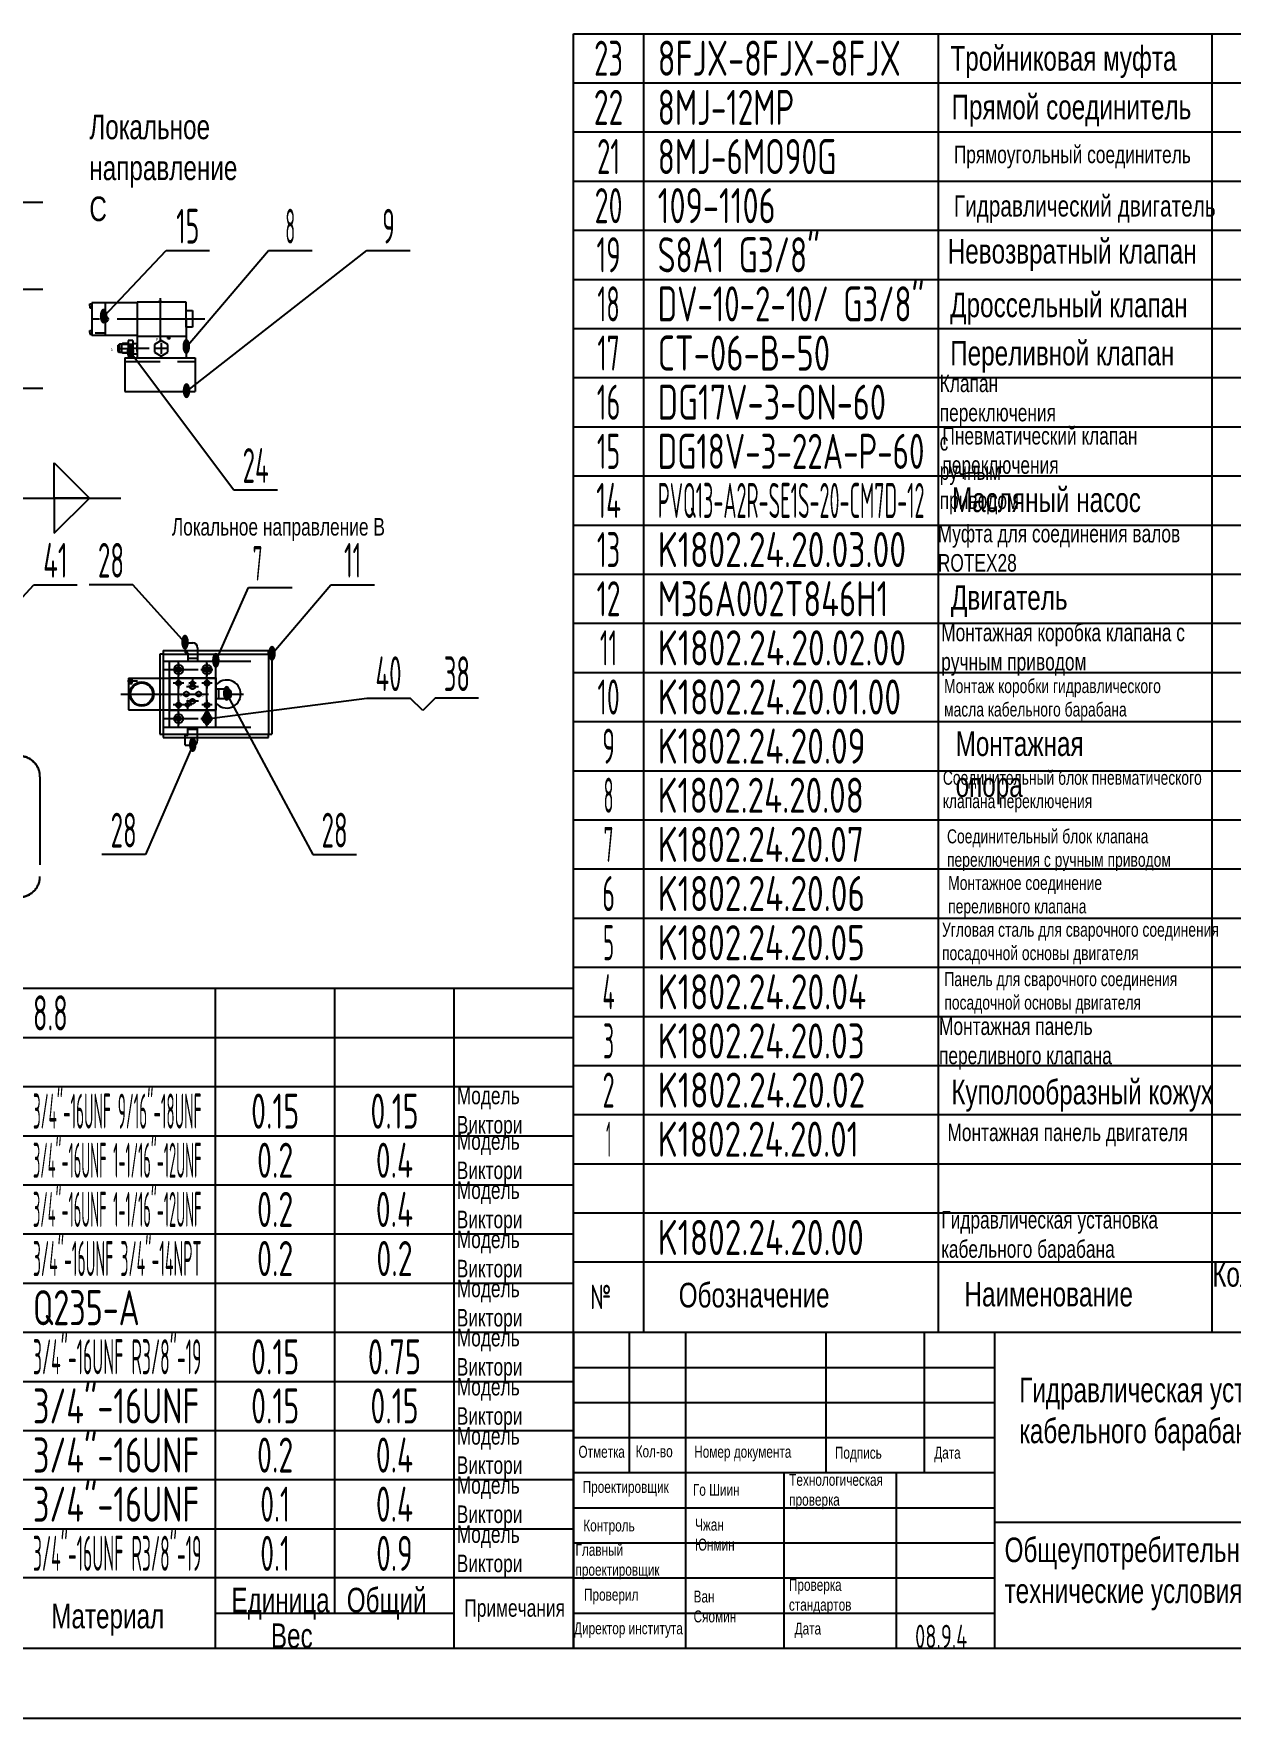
# Model space of a CAD drawing. Header units: millimetres. Extents: x 0 to 5940, y -62 to 4200.
# Drawn here: x 3271 to 4976, y 0 to 2400 of the extents above; entities that cross this region are included whole.
import ezdxf
from ezdxf.enums import TextEntityAlignment as Align

# ---------------------------------------------------------------- set-up
doc = ezdxf.new("R2010")
doc.units = ezdxf.units.MM
doc.header["$LTSCALE"] = 100
for name, pattern in [('F', [0.75, 0.5, -0.25]), ('G', [2, 1.25, -0.25, 0.25, -0.25]), ('K', [2.5, 1.25, -0.25, 0.25, -0.25, 0.25, -0.25])]:
    doc.linetypes.add(name, pattern=pattern)
for name, color, linetype in [('01', 7, 'Continuous'), ('02', 1, 'Continuous'), ('04', 2, 'F'), ('05', 4, 'G'), ('07', 6, 'K'), ('11', 3, 'Continuous'), ('THICK', 7, 'Continuous')]:
    doc.layers.add(name, color=color, linetype=linetype)
doc.styles.get("Standard").update_dxf_attribs({"font": 'isocp', "width": 0.707, "bigfont": 'intecad.shx'})

msp = doc.modelspace()

# ---------------------------------------------------------------- linework, layer by layer
at = {"color": 7}
for p, q in [((3418.5, 2016.8), (3353.9, 2016.8)), ((3353.9, 2016.8), (3353.9, 1970)), ((3418.5, 2017.3), (3418.5, 1968.4)), ((3488.4, 2017.3), (3418.5, 2017.3)), ((3487.9, 2017.7), (3419, 2017.7)), ((3419, 2017.7), (3419, 2017.3)), ((3448.2, 2018.4), (3448.2, 2017.7)), ((3448.2, 2018.4), (3453.7, 2018.4)), ((3453.7, 2018.4), (3453.7, 2017.7)), ((3487.9, 2017.7), (3487.9, 2017.3)), ((3488.4, 1993.4), (3488.4, 2017.3)), ((3488.4, 2005.8), (3497.4, 2005.8)), ((3488.4, 1982.1), (3488.4, 2005.8)), ((3488.4, 1993.4), (3488.4, 1968.4)), ((3497.4, 2005.8), (3497.4, 1982.1)), ((3418.5, 1970), (3353.9, 1970)), ((3418.4, 1968.4), (3418.4, 1938.4)), ((3488.4, 1968.4), (3418.5, 1968.4)), ((3462, 1965.8), (3462, 1968.4)), ((3465, 1965.8), (3465, 1968.4)), ((3497.4, 1982.1), (3488.4, 1982.1)), ((3488.4, 1968.4), (3488.4, 1938.4)), ((3435.5, 1951.7), (3408.5, 1951.7)), ((3462, 1965.8), (3465, 1965.8)), ((3462, 1965.8), (3462.4, 1965.3)), ((3464.7, 1965.3), (3462.4, 1965.3)), ((3465, 1965.8), (3464.7, 1965.3)), ((3401, 1938.4), (3501, 1938.4)), ((3401, 1890.4), (3501, 1890.4)), ((3405.9, 1474.3), (3411, 1474.3)), ((3411, 1482), (3411, 1474.3)), ((3464.7, 1482.2), (3516.7, 1482.2)), ((3464.7, 1481.7), (3530.5, 1481.7)), ((3530.5, 1482.2), (3530.5, 1436.2)), ((3464.7, 1436.7), (3530.5, 1436.7)), ((3464.7, 1436.2), (3516.7, 1436.2))]:
    msp.add_line(p, q, dxfattribs=at)
at = {"color": 7, "ltscale": 0.8}
for p, q in [((3405.9, 1482), (3405.9, 1436.5)), ((3405.9, 1482), (3464.7, 1482)), ((3516.7, 1482.2), (3530.5, 1482.2)), ((3405.9, 1436.5), (3464.7, 1436.5)), ((3516.7, 1436.2), (3530.5, 1436.2))]:
    msp.add_line(p, q, dxfattribs=at)
at = {"color": 7}
for centre, radius in [((3372.9, 1993.4), 4), ((3477.4, 1494.2), 3.43), ((3517.9, 1494.2), 3.43), ((3424.9, 1459.2), 17.2), ((3424.9, 1459.2), 15.9), ((3477.4, 1474.7), 3.5), ((3477.4, 1474.7), 2.73), ((3497.1, 1474.7), 2.73), ((3517.9, 1474.7), 3.5), ((3517.9, 1474.7), 2.73), ((3477.4, 1443.7), 3.5), ((3477.4, 1443.7), 2.73), ((3490.1, 1443.7), 2.73), ((3517.9, 1443.7), 3.5), ((3517.9, 1443.7), 2.73), ((3477.4, 1424.2), 3.43), ((3517.9, 1424.2), 3.43)]:
    msp.add_circle(centre, radius, dxfattribs=at)
at = {"layer": '01', "color": 7}
for p, q in [((4040, 2330), (4040, 2400)), ((4040, 2400), (4140, 2400)), ((4140, 2330), (4140, 2400)), ((4140, 2400), (4560, 2400)), ((4560, 2330), (4560, 2400)), ((4560, 2400), (4950, 2400)), ((4950, 2330), (4950, 2400)), ((4950, 2400), (5050, 2400)), ((4040, 2260), (4040, 2330)), ((4140, 2260), (4140, 2330)), ((4560, 2260), (4560, 2330)), ((4950, 2260), (4950, 2330)), ((4040, 2190), (4040, 2260)), ((4140, 2190), (4140, 2260)), ((4560, 2190), (4560, 2260)), ((4950, 2190), (4950, 2260)), ((4040, 2120), (4040, 2190)), ((4140, 2120), (4140, 2190)), ((4560, 2120), (4560, 2190)), ((4950, 2120), (4950, 2190)), ((4040, 2050), (4040, 2120)), ((4140, 2050), (4140, 2120)), ((4560, 2050), (4560, 2120)), ((4950, 2050), (4950, 2120)), ((4040, 1980), (4040, 2050)), ((4140, 1980), (4140, 2050)), ((4560, 1980), (4560, 2050)), ((4950, 1980), (4950, 2050)), ((3350.9, 2015.1), (3353.9, 2015.1)), ((3350.9, 2012.4), (3350.9, 2015.1)), ((3350.9, 2012.4), (3350.9, 2009.6)), ((3350.9, 2009.6), (3353.9, 2009.6)), ((3350.9, 1977.3), (3353.9, 1977.3)), ((3350.9, 1974.5), (3350.9, 1977.3)), ((3350.9, 1974.5), (3350.9, 1971.8)), ((3350.9, 1971.8), (3353.9, 1971.8)), ((4040, 1910), (4040, 1980)), ((4140, 1910), (4140, 1980)), ((4560, 1910), (4560, 1980)), ((4950, 1910), (4950, 1980)), ((3393.4, 1957.7), (3391.4, 1956.2)), ((3391.4, 1947.2), (3391.4, 1956.2)), ((3393.4, 1945.7), (3391.4, 1947.2)), ((3393.4, 1945.7), (3393.4, 1957.7)), ((3397.4, 1958.7), (3396.4, 1957.7)), ((3396.4, 1945.7), (3396.4, 1957.7)), ((3397.4, 1944.7), (3396.4, 1945.7)), ((3405.4, 1958.7), (3397.4, 1958.7)), ((3405.4, 1958.7), (3397.4, 1958.7)), ((3405.4, 1944.7), (3397.4, 1944.7)), ((3405.4, 1944.7), (3397.4, 1944.7)), ((3412.4, 1958.8), (3418.4, 1958.8)), ((3412.4, 1944.1), (3418.4, 1944.1)), ((3418.4, 1947.2), (3418.4, 1956.2)), ((3452.7, 1962.8), (3443.1, 1957.2)), ((3443.1, 1957.2), (3443.1, 1946.2)), ((3443.1, 1946.2), (3452.7, 1940.6)), ((3462.3, 1957.2), (3452.7, 1962.8)), ((3452.7, 1940.6), (3462.3, 1946.2)), ((3462.3, 1946.2), (3462.3, 1957.2)), ((3401, 1938.4), (3401, 1890.4)), ((3501, 1938.4), (3501, 1890.4)), ((4040, 1840), (4040, 1910)), ((4140, 1840), (4140, 1910)), ((4560, 1840), (4560, 1910)), ((4950, 1840), (4950, 1910)), ((4040, 1770), (4040, 1840)), ((4140, 1770), (4140, 1840)), ((4560, 1770), (4560, 1840)), ((4950, 1770), (4950, 1840)), ((4040, 1700), (4040, 1770)), ((4140, 1700), (4140, 1770)), ((4560, 1700), (4560, 1770)), ((4950, 1700), (4950, 1770)), ((4040, 1630), (4040, 1700)), ((4140, 1630), (4140, 1700)), ((4560, 1630), (4560, 1700)), ((4950, 1630), (4950, 1700)), ((4040, 1560), (4040, 1630)), ((4140, 1560), (4140, 1630)), ((4560, 1560), (4560, 1630)), ((4950, 1560), (4950, 1630)), ((4040, 1490), (4040, 1560)), ((4140, 1490), (4140, 1560)), ((4560, 1490), (4560, 1560)), ((4950, 1490), (4950, 1560)), ((3450.5, 1516.2), (3450.5, 1402.2)), ((3455.5, 1516.2), (3450.5, 1516.2)), ((3455.5, 1521.2), (3605.5, 1521.2)), ((3455.5, 1521.2), (3455.5, 1516.2)), ((3455.5, 1516.2), (3605.5, 1516.2)), ((3455.5, 1516.2), (3455.5, 1402.2)), ((3486.6, 1532.1), (3497.6, 1532.1)), ((3486.6, 1532.1), (3486.6, 1518.1)), ((3490.6, 1518.1), (3486.6, 1518.1)), ((3490.6, 1518.1), (3490.6, 1506.2)), ((3504.6, 1525.1), (3504.6, 1506.2)), ((3605.5, 1516.2), (3605.5, 1521.2)), ((3605.5, 1516.2), (3605.5, 1402.2)), ((3610.5, 1516.2), (3605.5, 1516.2)), ((3610.5, 1516.2), (3610.5, 1402.2)), ((3464.7, 1412.2), (3464.7, 1506.2)), ((3464.7, 1506.2), (3530.5, 1506.2)), ((3477.4, 1497.6), (3474.4, 1495.9)), ((3474.4, 1495.9), (3474.4, 1492.5)), ((3474.4, 1492.5), (3477.4, 1490.8)), ((3480.3, 1495.9), (3477.4, 1497.6)), ((3477.4, 1490.8), (3480.3, 1492.5)), ((3480.3, 1492.5), (3480.3, 1495.9)), ((3504.6, 1509.8), (3490.6, 1509.8)), ((3490.6, 1506.2), (3504.6, 1506.2)), ((3517.9, 1497.6), (3514.9, 1495.9)), ((3514.9, 1495.9), (3514.9, 1492.5)), ((3514.9, 1492.5), (3517.9, 1490.8)), ((3520.8, 1495.9), (3517.9, 1497.6)), ((3517.9, 1490.8), (3520.8, 1492.5)), ((3520.8, 1492.5), (3520.8, 1495.9)), ((3530.5, 1412.2), (3530.5, 1506.2)), ((4040, 1420), (4040, 1490)), ((4140, 1420), (4140, 1490)), ((4560, 1420), (4560, 1490)), ((4950, 1420), (4950, 1490)), ((3408, 1480.9), (3411, 1480.9)), ((3408, 1478.1), (3408, 1480.9)), ((3408, 1478.1), (3408, 1475.4)), ((3408, 1475.4), (3411, 1475.4)), ((3546, 1466.2), (3530.5, 1466.2)), ((3534.2, 1466.2), (3534.2, 1452.2)), ((3546, 1452.2), (3530.5, 1452.2)), ((3477.4, 1427.6), (3474.4, 1425.9)), ((3474.4, 1425.9), (3474.4, 1422.5)), ((3474.4, 1422.5), (3477.4, 1420.8)), ((3480.3, 1425.9), (3477.4, 1427.6)), ((3477.4, 1420.8), (3480.3, 1422.5)), ((3480.3, 1422.5), (3480.3, 1425.9)), ((3517.9, 1427.6), (3514.9, 1425.9)), ((3514.9, 1425.9), (3514.9, 1422.5)), ((3514.9, 1422.5), (3517.9, 1420.8)), ((3520.8, 1425.9), (3517.9, 1427.6)), ((3517.9, 1420.8), (3520.8, 1422.5)), ((3520.8, 1422.5), (3520.8, 1425.9)), ((4040, 1350), (4040, 1420)), ((4140, 1350), (4140, 1420)), ((4560, 1350), (4560, 1420)), ((4950, 1350), (4950, 1420)), ((3450.5, 1402.2), (3455.5, 1402.2)), ((3455.5, 1402.2), (3605.5, 1402.2)), ((3455.5, 1402.2), (3455.5, 1397.2)), ((3455.5, 1397.2), (3605.5, 1397.2)), ((3464.7, 1412.2), (3530.5, 1412.2)), ((3486.6, 1386.3), (3486.6, 1400.3)), ((3490.6, 1400.3), (3486.6, 1400.3)), ((3490.6, 1412.2), (3504.6, 1412.2)), ((3490.6, 1400.3), (3490.6, 1412.2)), ((3504.6, 1408.6), (3490.6, 1408.6)), ((3504.6, 1393.3), (3504.6, 1412.2)), ((3605.5, 1402.2), (3610.5, 1402.2)), ((3605.5, 1397.2), (3605.5, 1402.2)), ((3486.6, 1386.3), (3497.6, 1386.3)), ((4040, 1280), (4040, 1350)), ((4140, 1280), (4140, 1350)), ((4560, 1280), (4560, 1350)), ((4950, 1280), (4950, 1350)), ((4040, 1210), (4040, 1280)), ((4140, 1210), (4140, 1280)), ((4560, 1210), (4560, 1280)), ((4950, 1210), (4950, 1280)), ((4040, 1140), (4040, 1210)), ((4140, 1140), (4140, 1210)), ((4560, 1140), (4560, 1210)), ((4950, 1140), (4950, 1210)), ((4040, 1070), (4040, 1140)), ((4140, 1070), (4140, 1140)), ((4560, 1070), (4560, 1140)), ((4950, 1070), (4950, 1140)), ((4040, 1000), (4040, 1070)), ((4140, 1000), (4140, 1070)), ((4560, 1000), (4560, 1070)), ((4950, 1000), (4950, 1070)), ((3250, 1040), (3530, 1040)), ((3530, 970), (3530, 1040)), ((3530, 1040), (3700, 1040)), ((3700, 970), (3700, 1040)), ((3700, 1040), (3870, 1040)), ((3870, 970), (3870, 1040)), ((3870, 1040), (4040, 1040)), ((4040, 970), (4040, 1040)), ((4040, 930), (4040, 1000)), ((4140, 930), (4140, 1000)), ((4560, 930), (4560, 1000)), ((4950, 930), (4950, 1000)), ((3530, 900), (3530, 970)), ((3700, 900), (3700, 970)), ((3870, 900), (3870, 970)), ((4040, 900), (4040, 970)), ((4040, 860), (4040, 930)), ((4140, 860), (4140, 930)), ((4560, 860), (4560, 930)), ((4950, 860), (4950, 930)), ((3530, 830), (3530, 900)), ((3700, 830), (3700, 900)), ((3870, 830), (3870, 900)), ((4040, 830), (4040, 900)), ((4040, 790), (4040, 860)), ((4140, 790), (4140, 860)), ((4560, 790), (4560, 860)), ((4950, 790), (4950, 860)), ((3530, 760), (3530, 830)), ((3700, 760), (3700, 830)), ((3870, 760), (3870, 830)), ((4040, 760), (4040, 830)), ((4040, 720), (4040, 790)), ((4140, 720), (4140, 790)), ((4560, 720), (4560, 790)), ((4950, 720), (4950, 790)), ((3530, 690), (3530, 760)), ((3700, 690), (3700, 760)), ((3870, 690), (3870, 760)), ((4040, 690), (4040, 760)), ((4040, 650), (4040, 720)), ((4140, 650), (4140, 720)), ((4560, 650), (4560, 720)), ((4950, 650), (4950, 720)), ((3530, 620), (3530, 690)), ((3700, 620), (3700, 690)), ((3870, 620), (3870, 690)), ((4040, 620), (4040, 690)), ((4040, 550), (4040, 650)), ((4140, 550), (4140, 650)), ((4560, 550), (4560, 650)), ((4950, 550), (4950, 650)), ((3530, 550), (3530, 620)), ((3700, 550), (3700, 620)), ((3870, 550), (3870, 620)), ((4040, 550), (4040, 620)), ((3530, 480), (3530, 550)), ((3700, 480), (3700, 550)), ((3870, 480), (3870, 550)), ((4040, 480), (4040, 550)), ((3530, 410), (3530, 480)), ((3700, 410), (3700, 480)), ((3870, 410), (3870, 480)), ((4040, 410), (4040, 480)), ((3530, 340), (3530, 410)), ((3700, 340), (3700, 410)), ((3870, 340), (3870, 410)), ((4040, 340), (4040, 410)), ((3530, 270), (3530, 340)), ((3700, 270), (3700, 340)), ((3870, 270), (3870, 340)), ((4040, 270), (4040, 340)), ((3530, 200), (3530, 270)), ((3700, 200), (3700, 270)), ((3870, 200), (3870, 270)), ((4040, 200), (4040, 270)), ((3530, 100), (3530, 200)), ((3700, 150), (3700, 200)), ((3870, 100), (3870, 200)), ((4040, 100), (4040, 200))]:
    msp.add_line(p, q, dxfattribs=at)
at = {"layer": '01', "color": 7, "linetype": 'Continuous'}
for p, q in [((3396.4, 1957.7), (3393.4, 1957.7)), ((3396.4, 1945.7), (3393.4, 1945.7)), ((3412.4, 1962.7), (3405.4, 1962.7)), ((3405.4, 1962.7), (3405.4, 1940.7)), ((3412.4, 1957.2), (3405.4, 1957.2)), ((3412.4, 1946.2), (3405.4, 1946.2)), ((3412.4, 1962.7), (3412.4, 1940.7)), ((3412.4, 1940.7), (3405.4, 1940.7)), ((3464.7, 1482.2), (3464.7, 1436.2))]:
    msp.add_line(p, q, dxfattribs=at)
at = {"layer": '01', "color": 7}
for points in [[(3300.3, 1788.4), (3350.3, 1738.4), (3300.3, 1738.4)], [(3300.3, 1688.4), (3350.3, 1738.4), (3300.3, 1738.4)]]:
    msp.add_lwpolyline(points, close=True, dxfattribs=at)
msp.add_lwpolyline([(250, 100), (5840, 100)], dxfattribs=at)
for centre in [(3477.4, 1494.2), (3517.9, 1494.2), (3477.4, 1424.2), (3517.9, 1424.2)]:
    msp.add_circle(centre, 6.5, dxfattribs=at)
for centre, radius, start, end in [((3497.6, 1525.1), 7, 0, 90), ((3546, 1459.2), 20, 219.195, 140.805), ((3546, 1459.2), 7, 270, 90), ((3497.6, 1393.3), 7, 270, 0)]:
    msp.add_arc(centre, radius, start, end, dxfattribs=at)
msp.add_point((4040, 100), dxfattribs=at)
at = {"layer": '02', "color": 7}
for p, q in [((4040, 2330), (4140, 2330)), ((4140, 2330), (4560, 2330)), ((4560, 2330), (4950, 2330)), ((4950, 2330), (5050, 2330)), ((4040, 2260), (4140, 2260)), ((4140, 2260), (4560, 2260)), ((4560, 2260), (4950, 2260)), ((4950, 2260), (5050, 2260)), ((4040, 2190), (4140, 2190)), ((4140, 2190), (4560, 2190)), ((4560, 2190), (4950, 2190)), ((4950, 2190), (5050, 2190)), ((3222.2, 2160), (3284.2, 2160)), ((4040, 2120), (4140, 2120)), ((4140, 2120), (4560, 2120)), ((4560, 2120), (4950, 2120)), ((4950, 2120), (5050, 2120)), ((3370.6, 1996.7), (3459.5, 2091)), ((3459.5, 2091), (3521.5, 2091)), ((3488.4, 1953.4), (3605.5, 2091)), ((3488.7, 1890.4), (3745.5, 2091)), ((3605.5, 2091), (3667.5, 2091)), ((3745.5, 2091), (3807.5, 2091)), ((4040, 2050), (4140, 2050)), ((4140, 2050), (4560, 2050)), ((4560, 2050), (4950, 2050)), ((4950, 2050), (5050, 2050)), ((3222.2, 2035.9), (3284.2, 2035.9)), ((4040, 1980), (4140, 1980)), ((4140, 1980), (4560, 1980)), ((4560, 1980), (4950, 1980)), ((4950, 1980), (5050, 1980)), ((3396.4, 1957.7), (3405.4, 1957.7)), ((3396.4, 1945.7), (3405.4, 1945.7)), ((3408.9, 1946.2), (3556.2, 1750.1)), ((4040, 1910), (4140, 1910)), ((4140, 1910), (4560, 1910)), ((4560, 1910), (4950, 1910)), ((4950, 1910), (5050, 1910)), ((3222.2, 1894.8), (3284.2, 1894.8)), ((4040, 1840), (4140, 1840)), ((4140, 1840), (4560, 1840)), ((4560, 1840), (4950, 1840)), ((4950, 1840), (5050, 1840)), ((4040, 1770), (4140, 1770)), ((4140, 1770), (4560, 1770)), ((4560, 1770), (4950, 1770)), ((4950, 1770), (5050, 1770)), ((3556.2, 1750.1), (3618.2, 1750.1)), ((4040, 1700), (4140, 1700)), ((4140, 1700), (4560, 1700)), ((4560, 1700), (4950, 1700)), ((4950, 1700), (5050, 1700)), ((3187, 1523.5), (3271, 1615)), ((3271, 1615), (3333, 1615)), ((3412.2, 1615), (3350.2, 1615)), ((3486.6, 1532.1), (3412.2, 1615)), ((3530.5, 1506.2), (3577.2, 1611)), ((3577.2, 1611), (3639.2, 1611)), ((3610.5, 1516.2), (3694.5, 1615)), ((3694.5, 1615), (3756.5, 1615)), ((4040, 1630), (4140, 1630)), ((4140, 1630), (4560, 1630)), ((4560, 1630), (4950, 1630)), ((4950, 1630), (5050, 1630)), ((4040, 1560), (4140, 1560)), ((4140, 1560), (4560, 1560)), ((4560, 1560), (4950, 1560)), ((4950, 1560), (5050, 1560)), ((4040, 1490), (4140, 1490)), ((4140, 1490), (4560, 1490)), ((4560, 1490), (4950, 1490)), ((4950, 1490), (5050, 1490)), ((3517.9, 1424), (3745.5, 1453.4)), ((3546, 1459.2), (3668.7, 1230.6)), ((3745.5, 1453.4), (3807.5, 1453.4)), ((3825.2, 1435.7), (3807.5, 1453.4)), ((3842.9, 1453.4), (3825.2, 1435.7)), ((3904.9, 1453.4), (3842.9, 1453.4)), ((4040, 1420), (4140, 1420)), ((4140, 1420), (4560, 1420)), ((4560, 1420), (4950, 1420)), ((4950, 1420), (5050, 1420)), ((3497.6, 1386.3), (3430.2, 1230.6)), ((4040, 1350), (4140, 1350)), ((4140, 1350), (4560, 1350)), ((4560, 1350), (4950, 1350)), ((4950, 1350), (5050, 1350)), ((4040, 1280), (4140, 1280)), ((4140, 1280), (4560, 1280)), ((4560, 1280), (4950, 1280)), ((4950, 1280), (5050, 1280)), ((3430.2, 1230.6), (3368.2, 1230.6)), ((3668.7, 1230.6), (3730.7, 1230.6)), ((4040, 1210), (4140, 1210)), ((4140, 1210), (4560, 1210)), ((4560, 1210), (4950, 1210)), ((4950, 1210), (5050, 1210)), ((4040, 1140), (4140, 1140)), ((4140, 1140), (4560, 1140)), ((4560, 1140), (4950, 1140)), ((4950, 1140), (5050, 1140)), ((4040, 1070), (4140, 1070)), ((4140, 1070), (4560, 1070)), ((4560, 1070), (4950, 1070)), ((4950, 1070), (5050, 1070)), ((4040, 1000), (4140, 1000)), ((4140, 1000), (4560, 1000)), ((4560, 1000), (4950, 1000)), ((4950, 1000), (5050, 1000)), ((3250, 970), (3530, 970)), ((3530, 970), (3700, 970)), ((3700, 970), (3870, 970)), ((3870, 970), (4040, 970)), ((4040, 930), (4140, 930)), ((4140, 930), (4560, 930)), ((4560, 930), (4950, 930)), ((4950, 930), (5050, 930)), ((3250, 900), (3530, 900)), ((3530, 900), (3700, 900)), ((3700, 900), (3870, 900)), ((3870, 900), (4040, 900)), ((4040, 860), (4140, 860)), ((4140, 860), (4560, 860)), ((4560, 860), (4950, 860)), ((4950, 860), (5050, 860)), ((3250, 830), (3530, 830)), ((3530, 830), (3700, 830)), ((3700, 830), (3870, 830)), ((3870, 830), (4040, 830)), ((4040, 790), (4140, 790)), ((4140, 790), (4560, 790)), ((4560, 790), (4950, 790)), ((4950, 790), (5050, 790)), ((3250, 760), (3530, 760)), ((3530, 760), (3700, 760)), ((3700, 760), (3870, 760)), ((3870, 760), (4040, 760)), ((4040, 720), (4140, 720)), ((4140, 720), (4560, 720)), ((4560, 720), (4950, 720)), ((4950, 720), (5050, 720)), ((3250, 690), (3530, 690)), ((3530, 690), (3700, 690)), ((3700, 690), (3870, 690)), ((3870, 690), (4040, 690)), ((3250, 620), (3530, 620)), ((3530, 620), (3700, 620)), ((3700, 620), (3870, 620)), ((3870, 620), (4040, 620)), ((3250, 550), (3530, 550)), ((3530, 550), (3700, 550)), ((3700, 550), (3870, 550)), ((3870, 550), (4040, 550)), ((3250, 480), (3530, 480)), ((3530, 480), (3700, 480)), ((3700, 480), (3870, 480)), ((3870, 480), (4040, 480)), ((3250, 410), (3530, 410)), ((3530, 410), (3700, 410)), ((3700, 410), (3870, 410)), ((3870, 410), (4040, 410)), ((3250, 340), (3530, 340)), ((3530, 340), (3700, 340)), ((3700, 340), (3870, 340)), ((3870, 340), (4040, 340)), ((3250, 270), (3530, 270)), ((3530, 270), (3700, 270)), ((3700, 270), (3870, 270)), ((3870, 270), (4040, 270))]:
    msp.add_line(p, q, dxfattribs=at)
for points in [[(3155.7, 1556.5), (3220.3, 1738.4), (3395.3, 1738.4)], [(0, 0), (5940, 0)]]:
    msp.add_lwpolyline(points, dxfattribs=at)
at = {"layer": '04', "color": 7, "linetype": 'F'}
for p, q in [((3401, 1933.1), (3501, 1933.1)), ((3455.5, 1506.2), (3605.5, 1506.2)), ((3455.5, 1412.2), (3605.5, 1412.2))]:
    msp.add_line(p, q, dxfattribs=at)
at = {"layer": '04', "color": 7}
for centre in [(3497.3, 1469.5), (3488.5, 1459.2), (3497.3, 1448.9), (3506, 1459.2)]:
    msp.add_circle(centre, 3.5, dxfattribs=at)
at = {"layer": '05', "color": 7}
for p, q in [((3372.9, 2016.4), (3372.9, 1970.7)), ((3358.6, 1973.9), (3372.7, 1973.9)), ((3460.6, 1951.7), (3444.7, 1951.7)), ((3452.7, 1959.7), (3452.7, 1943.7)), ((3468.4, 1494.2), (3485.5, 1494.2)), ((3477.4, 1502.7), (3477.4, 1485.3)), ((3508.9, 1494.2), (3526, 1494.2)), ((3517.9, 1502.7), (3517.9, 1485.3)), ((3404.8, 1478.1), (3418.9, 1478.1)), ((3484.9, 1474.7), (3469.9, 1474.7)), ((3477.4, 1482.2), (3477.4, 1467.2)), ((3506, 1469.5), (3488.5, 1469.5)), ((3502.5, 1474.7), (3491.8, 1474.7)), ((3497.1, 1480.1), (3497.1, 1469.3)), ((3525.4, 1474.7), (3510.4, 1474.7)), ((3517.9, 1482.2), (3517.9, 1467.2)), ((3484.9, 1443.7), (3469.9, 1443.7)), ((3477.4, 1451.2), (3477.4, 1436.2)), ((3496.4, 1443.7), (3483.9, 1443.7)), ((3506, 1448.9), (3488.5, 1448.9)), ((3490.1, 1450), (3490.1, 1437.4)), ((3525.4, 1443.7), (3510.4, 1443.7)), ((3517.9, 1451.2), (3517.9, 1436.2)), ((3468.4, 1424.2), (3485.5, 1424.2)), ((3477.4, 1432.7), (3477.4, 1415.3)), ((3508.9, 1424.2), (3526, 1424.2)), ((3517.9, 1432.7), (3517.9, 1415.3))]:
    msp.add_line(p, q, dxfattribs=at)
at = {"layer": '05', "color": 7, "linetype": 'G'}
for p, q in [((3451, 2023.3), (3451, 1962.1)), ((3514.9, 1993.4), (3353.2, 1993.4)), ((3463.5, 1965.3), (3463.5, 1968.4)), ((3391.4, 1951.7), (3412.4, 1951.7)), ((3477.4, 1412.2), (3477.4, 1506.2)), ((3517.9, 1412.2), (3517.9, 1506.2)), ((3395, 1459.2), (3573.5, 1459.2))]:
    msp.add_line(p, q, dxfattribs=at)
at = {"layer": '05', "color": 7, "linetype": 'G', "ltscale": 0.4}
for p, q in [((3455.5, 1494.2), (3530.5, 1494.2)), ((3455.5, 1424.2), (3530.5, 1424.2))]:
    msp.add_line(p, q, dxfattribs=at)
at = {"layer": '07', "color": 7, "linetype": 'K'}
for p, q in [((3280, 1341.4), (3280, 1199.4)), ((3280, 1340.9), (3280, 1198.9))]:
    msp.add_line(p, q, dxfattribs=at)
for centre, start, end in [((3251, 1341.9), 0, 90), ((3251, 1341.4), 0, 90), ((3251, 1199.4), 270, 0), ((3251, 1198.9), 270, 0)]:
    msp.add_arc(centre, 29, start, end, dxfattribs=at)
at = {"layer": 'THICK', "color": 7}
for p, q in [((5840, 650), (4040, 650)), ((4040, 550), (5840, 550)), ((4040, 550), (5840, 550)), ((4040, 550), (4040, 100)), ((4120, 350), (4120, 550)), ((4120, 549.8), (4120, 550)), ((4200, 100), (4200, 550)), ((4400, 350), (4400, 550)), ((4540, 350), (4540, 550)), ((4640, 100), (4640, 550)), ((4040, 500), (4640, 500)), ((4040, 450), (4640, 450)), ((4040, 400), (4640, 400)), ((4040, 350), (4640, 350)), ((4340, 100), (4340, 350)), ((4500, 100), (4500, 350)), ((4040, 300), (4640, 300)), ((4640, 279.3), (5190, 279.3)), ((4040, 250), (4640, 250)), ((4040, 200), (2240, 200)), ((4040, 200), (4640, 200)), ((3530, 150), (3870, 150)), ((4040, 150), (4640, 150)), ((2240, 100), (4040, 100)), ((4040, 100), (5840, 100))]:
    msp.add_line(p, q, dxfattribs=at)

# ---------------------------------------------------------------- texts
at = {"layer": '01', "attachment_point": 1}
for s, insert, char_height in [('{\\fArial|b0|i0|c204|p34;Тройниковая муфта}', (4577, 2382.4), 35), ('{\\fArial|b0|i0|c204|p34;Прямой соединитель}', (4578.6, 2313), 35), ('{\\fArial|b0|i0|c204|p34;Прямоугольный соединитель}', (4581.8, 2240.5), 25), ('{\\fArial|b0|i0|c204|p34;Гидравлический двигатель}', (4581.8, 2169.5), 30), ('{\\fArial|b0|i0|c204|p34;Невозвратный клапан}', (4573.1, 2107.6), 35), ('{\\fArial|b0|i0|c204|p34;Дроссельный клапан}', (4576.6, 2031.1), 35), ('{\\fArial|b0|i0|c204|p34;Переливной клапан}', (4576.7, 1962.4), 35), ('{\\fArial|b0|i0|c204|p34;Пневматический клапан \\Pпереключения}', (4565.5, 1839.7), 25), ('{\\fArial|b0|i0|c204|p34;Масляный насос}', (4579.2, 1753.5), 35), ('{\\fArial|b0|i0|c204|p34;Локальное направление В}', (3467.8, 1710), 25), ('{\\fArial|b0|i0|c204|p34;Муфта для соединения валов \\P\\fArial|b0|i0|c0|p34;ROTEX28}', (4559, 1700.3), 25), ('{\\fArial|b0|i0|c204|p34;Двигатель}', (4577.7, 1614.2), 35), ('{\\fArial|b0|i0|c204|p34;Монтажная коробка клапана с\\Pручным приводом}', (4563.8, 1559.5), 25), ('{\\fArial|b0|i0|c204|p34;Монтаж коробки гидравлического \\Pмасла кабельного барабана}', (4567.9, 1480.6), 20), ('{\\fArial|b0|i0|c204|p34;Соединительный блок пневматического\\Pклапана переключения}', (4566.2, 1350), 20), ('{\\fArial|b0|i0|c204|p34;Соединительный блок клапана\\Pпереключения с ручным приводом}', (4572.1, 1266.5), 20), ('{\\fArial|b0|i0|c204|p34;Монтажное соединение \\Pпереливного клапана}', (4573.8, 1200.1), 20), ('{\\fArial|b0|i0|c204|p34;Угловая сталь для сварочного соединения\\Pпосадочной основы двигателя}', (4565, 1133.5), 20), ('{\\fArial|b0|i0|c204|p34;Панель для сварочного соединения\\Pпосадочной основы двигателя}', (4568.3, 1063.1), 20), ('{\\fArial|b0|i0|c204|p34;Монтажная панель\\Pпереливного клапана}', (4560.7, 998.5), 25), ('{\\fArial|b0|i0|c204|p34;Куполообразный кожух}', (4578.2, 909.7), 35), ('{\\fArial|b0|i0|c204|p34;Модель\\PВиктори}', (3873.7, 899.8), 25), ('{\\fArial|b0|i0|c204|p34;Монтажная панель двигателя}', (4572.7, 847.3), 25), ('{\\fArial|b0|i0|c204|p34;Модель\\PВиктори}', (3873.7, 834.9), 25), ('{\\fArial|b0|i0|c204|p34;Модель\\PВиктори}', (3873.7, 764.9), 25), ('{\\fArial|b0|i0|c204|p34;Гидравлическая установка\\Pкабельного барабана}', (4563.9, 722.8), 25), ('{\\fArial|b0|i0|c204|p34;Модель\\PВиктори}', (3873.7, 694.9), 25), ('{\\fArial|b0|i0|c204|p34;Кол-во}', (4950, 650), 35), ('{\\fArial|b0|i0|c204|p34;Модель\\PВиктори}', (3873.7, 624.9), 25), ('{\\fArial|b0|i0|c204|p34;Обозначение}', (4189.9, 620.4), 35), ('{\\fArial|b0|i0|c204|p34;Наименование}', (4597, 621.8), 35), ('{\\fArial|b0|i0|c204|p34;Модель\\PВиктори}', (3873.7, 554.9), 25), ('{\\fArial|b0|i0|c204|p34;Модель\\PВиктори}', (3873.7, 484.9), 25), ('{\\fArial|b0|i0|c204|p34;Гидравлическая установка\\Pкабельного барабана}', (4675, 485.3), 35), ('{\\fArial|b0|i0|c204|p34;Модель\\PВиктори}', (3873.7, 414.9), 25), ('{\\fArial|b0|i0|c204|p34;Отметка}', (4047.1, 388.2), 17), ('{\\fArial|b0|i0|c204|p34;Кол-во}', (4128.6, 388.8), 17), ('{\\fArial|b0|i0|c204|p34;Номер документа}', (4212, 388.2), 17), ('{\\fArial|b0|i0|c204|p34;Дата}', (4553.9, 386.8), 17), ('{\\fArial|b0|i0|c204|p34;Модель\\PВиктори}', (3873.7, 344.9), 25), ('{\\fArial|b0|i0|c204|p34;Проектировщик}', (4053.1, 338.1), 17), ('{\\fArial|b0|i0|c204|p34;Технологическая\\Pпроверка}', (4347.3, 348.2), 17), ('{\\fArial|b0|i0|c204|p34;Го Шиин}', (4210.1, 334), 17), ('{\\fArial|b0|i0|c204|p34;Модель\\PВиктори}', (3873.7, 274.9), 25), ('{\\fArial|b0|i0|c204|p34;Контроль}', (4054, 283.2), 17), ('{\\fArial|b0|i0|c204|p34;Главный \\Pпроектировщик}', (4042.9, 248.5), 17), ('{\\fArial|b0|i0|c204|p34;Общеупотребительные\\Pтехнические условия \\fArial|b0|i0|c0|p34;JB/T 5000}', (4654.1, 257.5), 35), ('{\\fArial|b0|i0|c204|p34;Проверка\\Pстандартов}', (4346.9, 198.6), 17), ('{\\fArial|b0|i0|c204|p34;Единица}', (3552.7, 185.9), 35), ('{\\fArial|b0|i0|c204|p34;Общий}', (3717, 185.9), 35), ('{\\fArial|b0|i0|c204|p34;Примечания}', (3884.5, 169.7), 25), ('{\\fArial|b0|i0|c204|p34;Проверил}', (4055, 184.6), 17), ('{\\fArial|b0|i0|c204|p34;Материал}', (3296, 163.2), 35), ('{\\fArial|b0|i0|c204|p34;Вес}', (3608.9, 135.2), 35), ('{\\fArial|b0|i0|c204|p34;Директор института}', (4040.8, 136.7), 17), ('{\\fArial|b0|i0|c204|p34;Дата}', (4355, 136.4), 17)]:
    msp.add_mtext(s, dxfattribs=dict(at, insert=insert, char_height=char_height))
for s, insert, char_height, width in [('{\\fArial|b0|i0|c204|p34;Локальное направление С}', (3350.3, 2284.7), 35, 3.557), ('{\\fArial|b0|i0|c204|p34;Клапан переключения с\\Pручным приводом}', (4561.7, 1914.4), 25, 1.401), ('{\\fArial|b0|i0|c204|p34;Монтажная опора}', (4584.4, 1406), 35, 1.099), ('{\\Fisocp,intecad|c204;№}', (4063.9, 617.7), 35, 1.385), ('{\\fArial|b0|i0|c204|p34;Подпись}', (4412.4, 386.8), 17, 0.668), ('{\\fArial|b0|i0|c204|p34;Чжан Юнмин}', (4213.2, 284.3), 17, 0.527), ('{\\fArial|b0|i0|c204|p34;Ван Сяомин}', (4211.1, 182), 17, 1.055)]:
    msp.add_mtext(s, dxfattribs=dict(at, insert=insert, char_height=char_height, width=width))
at = {"layer": '02', "color": 7, "width": 0.605172}
for p, p2 in [((3364.6, 1986.7), (3376.6, 1986.7)), ((3402.9, 1936.2), (3414.9, 1936.2)), ((3482.4, 1943.4), (3494.4, 1943.4)), ((3482.7, 1880.4), (3494.7, 1880.4)), ((3480.6, 1522.1), (3492.6, 1522.1)), ((3524.5, 1496.2), (3536.5, 1496.2)), ((3604.5, 1506.2), (3616.5, 1506.2)), ((3540, 1449.2), (3552, 1449.2)), ((3511.9, 1414), (3523.9, 1414)), ((3491.6, 1376.3), (3503.6, 1376.3))]:
    msp.add_text('●', height=20, dxfattribs=at).set_placement(p, p2, align=Align.FIT)
at = {"layer": '11', "color": 7}
for s, height, width, p, p2 in [('23', 50, 0.638783, (4069.4, 2340), (4110.6, 2340)), ('8FJX-8FJX-8FJX', 50, 0.696342, (4160, 2340), (4506.4, 2340)), ('22', 50, 0.639754, (4069, 2270), (4111, 2270)), ('8MJ-12MP', 50, 0.68823, (4160, 2270), (4354.4, 2270)), ('21', 50, 0.623098, (4073.6, 2200), (4106.4, 2200)), ('8MJ-6MO90G', 50, 0.692578, (4160, 2200), (4414.6, 2200)), ('20', 50, 0.636567, (4070.1, 2130), (4109.9, 2130)), ('109-1106', 50, 0.685371, (4160, 2130), (4328, 2130)), ('15', 49.5, 0.609833, (3474, 2101), (3507, 2101)), ('8', 49.5, 0.514182, (3629.5, 2101), (3643.5, 2101)), ('9', 49.5, 0.579528, (3767.6, 2101), (3785.4, 2101)), ('S8A1 G3/8"', 50, 0.695263, (4160, 2060), (4391.2, 2060)), ('19', 50, 0.612447, (4072.8, 2060), (4107.2, 2060)), ('18', 50, 0.606, (4074.1, 1990), (4105.9, 1990)), ('DV-10-2-10/ G3/8"', 50, 0.669604, (4160, 1990), (4540, 1990)), ('17', 50, 0.606, (4074.1, 1920), (4105.9, 1920)), ('CT-06-B-50', 50, 0.696632, (4160, 1920), (4405.6, 1920)), ('16', 50, 0.610556, (4073.2, 1850), (4106.8, 1850)), ('DG17V-3-ON-60', 50, 0.695659, (4160, 1850), (4485.2, 1850)), ('15', 50, 0.609833, (4073.4, 1780), (4106.6, 1780)), ('DG18V-3-22A-P-60', 50, 0.657964, (4160, 1780), (4540, 1780)), ('24', 49.5, 0.556706, (3568.6, 1760.1), (3605.8, 1760.1)), ('14', 50, 0.614783, (4072.3, 1710), (4107.7, 1710)), ('PVQ13-A2R-SE1S-20-CM7D-12', 50, 0.419656, (4160, 1710), (4540, 1710)), ('13', 50, 0.609833, (4073.4, 1640), (4106.6, 1640)), ('K1802.24.20.03.00', 50, 0.696558, (4160, 1640), (4513.7, 1640)), ('41', 49.5, 0.614783, (3284.5, 1625), (3319.5, 1625)), ('28', 49.5, 0.601243, (3362.6, 1625), (3399.8, 1625)), ('7', 49.5, 0.514182, (3583.1, 1620.7), (3597.1, 1620.7)), ('11', 49.5, 0.582235, (3713.2, 1625), (3737.7, 1625)), ('12', 50, 0.611465, (4073, 1570), (4107, 1570)), ('M36A002T846H1', 50, 0.695778, (4160, 1570), (4488.8, 1570)), ('11', 50, 0.582235, (4077.6, 1500), (4102.4, 1500)), ('K1802.24.20.02.00', 50, 0.696558, (4160, 1500), (4513.7, 1500)), ('40', 49.5, 0.556382, (3757.9, 1463.4), (3795.1, 1463.4)), ('38', 49.5, 0.601243, (3855.3, 1463.4), (3892.5, 1463.4)), ('10', 50, 0.606076, (4074.1, 1430), (4105.9, 1430)), ('K1802.24.20.01.00', 50, 0.696348, (4160, 1430), (4506.6, 1430)), ('9', 50, 0.579528, (4081, 1360), (4099, 1360)), ('K1802.24.20.09', 50, 0.694562, (4160, 1360), (4456.1, 1360)), ('8', 50, 0.514182, (4082.9, 1290), (4097.1, 1290)), ('K1802.24.20.08', 50, 0.694457, (4160, 1290), (4453.6, 1290)), ('28', 49.5, 0.601243, (3380.6, 1240.6), (3417.8, 1240.6)), ('28', 49.5, 0.601243, (3681.1, 1240.6), (3718.3, 1240.6)), ('7', 50, 0.514182, (4082.9, 1220), (4097.1, 1220)), ('K1802.24.20.07', 50, 0.694457, (4160, 1220), (4453.6, 1220)), ('6', 50, 0.600695, (4081, 1150), (4099, 1150)), ('K1802.24.20.06', 50, 0.69453, (4160, 1150), (4455.3, 1150)), ('5', 50, 0.527686, (4082.2, 1080), (4097.8, 1080)), ('K1802.24.20.05', 50, 0.694518, (4160, 1080), (4455, 1080)), ('4', 50, 0.543846, (4081.2, 1010), (4098.8, 1010)), ('K1802.24.20.04', 50, 0.694604, (4160, 1010), (4457.1, 1010)), ('8.8', 50, 0.638581, (3270, 980), (3319.5, 980)), ('3', 50, 0.527686, (4082.2, 940), (4097.8, 940)), ('K1802.24.20.03', 50, 0.694518, (4160, 940), (4455, 940)), ('2', 50, 0.562593, (4081.4, 870), (4098.6, 870)), ('K1802.24.20.02', 50, 0.694546, (4160, 870), (4455.7, 870)), ('3/4"-16UNF 9/16"-18UNF', 50, 0.327567, (3270, 840), (3510, 840)), ('0.15', 50, 0.656559, (3580.7, 840), (3649.3, 840)), ('0.15', 50, 0.656559, (3750.7, 840), (3819.3, 840)), ('1', 50, 0.404, (4086.5, 800), (4093.5, 800)), ('K1802.24.20.01', 50, 0.694153, (4160, 800), (4446.5, 800)), ('3/4"-16UNF 1-1/16"-12UNF', 50, 0.306709, (3270, 770), (3510, 770)), ('0.2', 50, 0.641479, (3589.2, 770), (3640.8, 770)), ('0.4', 50, 0.643065, (3758.5, 770), (3811.5, 770)), ('3/4"-16UNF 1-1/16"-12UNF', 50, 0.306709, (3270, 700), (3510, 700)), ('0.2', 50, 0.641479, (3589.2, 700), (3640.8, 700)), ('0.4', 50, 0.643065, (3758.5, 700), (3811.5, 700)), ('K1802.24.20.00', 50, 0.694458, (4160, 660), (4453.6, 660)), ('3/4"-16UNF 3/4"-14NPT', 50, 0.33218, (3270, 630), (3510, 630)), ('0.2', 50, 0.641479, (3589.2, 630), (3640.8, 630)), ('0.2', 50, 0.641479, (3759.2, 630), (3810.8, 630)), ('Q235-A', 50, 0.683169, (3270, 560), (3422, 560)), ('3/4"-16UNF R3/8"-19', 50, 0.377311, (3270, 490), (3510, 490)), ('0.15', 50, 0.656559, (3580.7, 490), (3649.3, 490)), ('0.75', 50, 0.660962, (3747.1, 490), (3822.9, 490)), ('3/4"-16UNF', 50, 0.691518, (3270, 420), (3506.8, 420)), ('0.15', 50, 0.656559, (3580.7, 420), (3649.3, 420)), ('0.15', 50, 0.656559, (3750.7, 420), (3819.3, 420)), ('3/4"-16UNF', 50, 0.691518, (3270, 350), (3506.8, 350)), ('0.2', 50, 0.641479, (3589.2, 350), (3640.8, 350)), ('0.4', 50, 0.643065, (3758.5, 350), (3811.5, 350)), ('3/4"-16UNF', 50, 0.691518, (3270, 280), (3506.8, 280)), ('0.1', 50, 0.628857, (3593.8, 280), (3636.2, 280)), ('0.4', 50, 0.643065, (3758.5, 280), (3811.5, 280)), ('3/4"-16UNF R3/8"-19', 50, 0.377311, (3270, 210), (3510, 210)), ('0.1', 50, 0.628857, (3593.8, 210), (3636.2, 210)), ('0.9', 50, 0.641945, (3759, 210), (3811, 210))]:
    msp.add_text(s, height=height, dxfattribs=dict(at, width=width)).set_placement(p, p2, align=Align.FIT)
at = {"layer": '11', "color": 7, "width": 0.707}
for s, height, p in [('A', 4.2, (3380.7, 1948)), ('P', 4.2, (3445.5, 1962.3)), ('T', 4.2, (3490.1, 1468.2)), ('A', 4.2, (3479.7, 1455.5)), ('P', 4.2, (3490.1, 1449.3)), ('B', 4.2, (3510.3, 1455.5)), ('08.9.4', 33.33, (4526.6, 100))]:
    msp.add_text(s, height=height, dxfattribs=at).set_placement(p)

doc.saveas('drawing.dxf')
